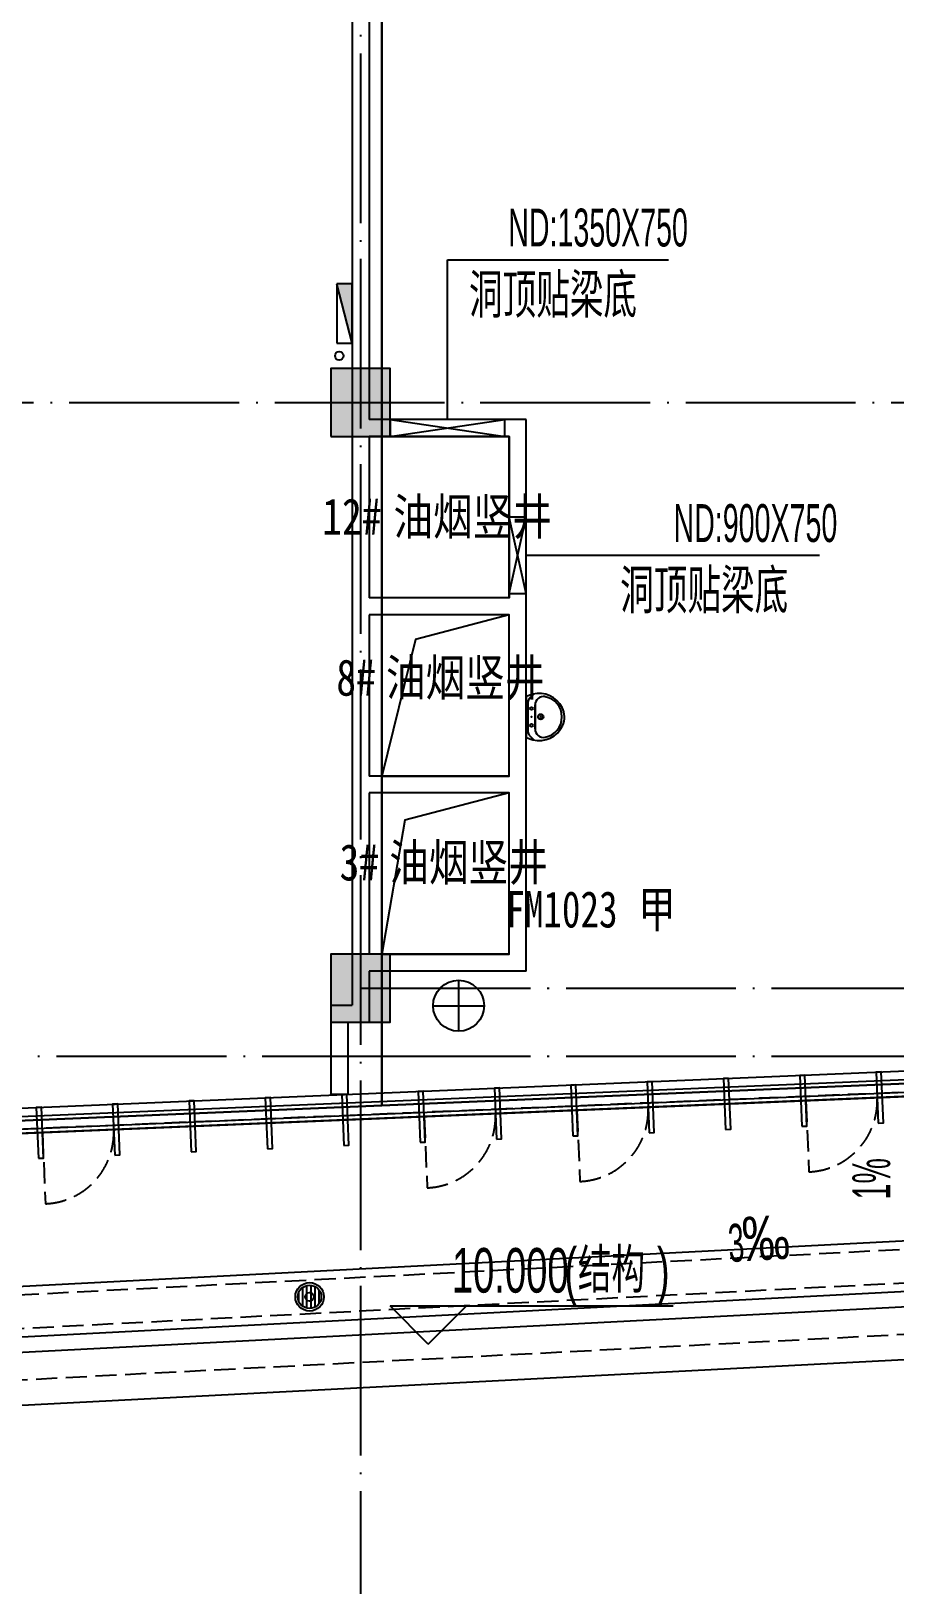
# Model space of a CAD drawing. Extents: x -409435 to 356702, y -107829 to 330904.
# Drawn here: x 55520 to 65694, y 171969 to 190277 of the extents above; entities that cross this region are included whole.
import ezdxf
from ezdxf.xclip import XClip

# ---------------------------------------------------------------- set-up
doc = ezdxf.new("R2010")
doc.units = 0
doc.header["$LTSCALE"] = 1000
doc.header["$MEASUREMENT"] = 0
doc.header["$XCLIPFRAME"] = 0
for name, pattern in [('104-14# 核心筒$0$DOTE', [2.42, 2, -0.2, 0.02, -0.2]), ('14#楼幕墙$0$DASH', [0.35, 0.25, -0.1]), ('X-104 14#平面$0$$0$DASH', [0.35, 0.25, -0.1]), ('X-104 14#平面$0$DASH', [0.35, 0.25, -0.1])]:
    doc.linetypes.add(name, pattern=pattern)
for name, color, linetype in [('01-标注_符号', 200, 'Continuous'), ('02-TEXT_标注', 130, 'Continuous'), ('104-14# 核心筒$0$A-C_玻璃幕墙', 140, 'Continuous'), ('104-14# 核心筒$0$A_AXIS-轴线', 36, '104-14# 核心筒$0$DOTE'), ('104-14# 核心筒$0$A_STR-砼柱', 51, 'Continuous'), ('14#楼幕墙$0$A-C_玻璃幕墙', 140, 'Continuous'), ('14#楼幕墙$0$A-C_窗', 140, 'Continuous'), ('PUB_HATCH', 8, 'Continuous'), ('X-104 14#平面$0$01-标注_标高', 200, 'Continuous'), ('X-104 14#平面$0$02-TEXT_标注', 130, 'Continuous'), ('X-104 14#平面$0$A-C_玻璃幕墙', 140, 'Continuous'), ('X-104 14#平面$0$A-I_卫-洁具', 241, 'Continuous'), ('X-104 14#平面$0$A-O_分水线', 127, 'Continuous'), ('X-104 14#平面$0$A-O_屋面', 201, 'Continuous'), ('X-104 14#平面$0$A-O_散水', 134, 'Continuous'), ('X-104 14#平面$0$A-TECH_暖通', 6, 'Continuous'), ('X-104 14#平面$0$A-TECH_水', 3, 'Continuous'), ('X-104 14#平面$0$A-TECH_结构', 21, 'Continuous'), ('X-104 14#平面$0$A_STR-砌块墙', 121, 'Continuous'), ('X-104 14#平面$0$DOOR_FIRE_TEXT', 7, 'Continuous'), ('X-104 14#平面$0$DUCT-新风管立管', 3, 'Continuous'), ('建-标注-文本', 254, 'Continuous'), ('建-标注-索引', 75, 'Continuous')]:
    doc.layers.add(name, color=color, linetype=linetype)
doc.layers.add('X-104 14#平面$0$000套内', color=226, linetype='Continuous', lineweight=30, plot=False)
doc.styles.add('_TCH_DIM', font='ros.shx', dxfattribs={"width": 0.8, "height": 2, "bigfont": 'jd.shx'})
doc.styles.add('X-104 14#平面$0$_TCH_DIM', font='ros.shx', dxfattribs={"width": 0.8, "bigfont": 'jd.shx'})
doc.styles.add('X-104 14#平面$0$_TCH_WINDOW', font='STXIHEI_0.TTF', dxfattribs={"width": 0.75, "height": 3.5})
doc.styles.add('X-104 14#平面$0$Standard', font='STXIHEI_0.TTF', dxfattribs={"width": 0.8})

# ---------------------------------------------------------------- blocks, each defined once
blk = doc.blocks.new('14#楼幕墙$0$A$C103B1A8E')
blk.add_lwpolyline([(0, 0), (60, 0), (60, 600), (0, 600)], close=True)
blk = doc.blocks.new('14#楼幕墙$0$A$C140B3602')
at = {"rotation": 1.399614201771549}
for p in [(41852, -2792), (42752, -2770), (43652, -2748), (44551, -2726), (45451, -2704), (46351, -2682), (47250, -2660), (48150, -2638), (38253, -2880), (39153, -2858), (40053, -2836), (40952, -2814)]:
    blk.add_blockref('14#楼幕墙$0$A$C103B1A8E', p, dxfattribs=at)
blk = doc.blocks.new('14#楼幕墙$0$A$C2CD63A88')
at = {"linetype": '14#楼幕墙$0$DASH'}
blk.add_lwpolyline([(0, 670), (0, -170)], dxfattribs=at)
blk.add_arc((0, 670), 840, 270, 0, dxfattribs=at)
blk = doc.blocks.new('14#楼幕墙')
at = {"layer": '14#楼幕墙$0$A-C_玻璃幕墙'}
for p, q in [((53300, 177501), (73626, 178352)), ((53176, 177395), (73570, 178250)), ((52927, 177185), (74538, 178090)), ((52989, 177237), (73576, 178100))]:
    blk.add_line(p, q, dxfattribs=at)
blk.add_lwpolyline([(120742, 216995), (99427, 222925), (92266, 197155), (62308, 195791), (62738, 196820), (22065, 195795), (17309, 179208), (53491, 179840), (52927, 177185), (83500, 178466), (82418, 175654), (109062, 173768), (119297, 188914), (117563, 189300)], close=True, dxfattribs=at)
at = {"layer": '14#楼幕墙$0$A-C_玻璃幕墙', "rotation": 1.000000000000248}
blk.add_blockref('14#楼幕墙$0$A$C140B3602', (17309, 179208), dxfattribs=at)
at = {"layer": '14#楼幕墙$0$A-C_窗', "rotation": 2.399614202265723}
for p in [(61977, 176893), (64674, 177006), (60178, 176818), (55682, 176630)]:
    blk.add_blockref('14#楼幕墙$0$A$C2CD63A88', p, dxfattribs=at)
blk = doc.blocks.new('_FZH')
blk.add_lwpolyline([(-0.5, -0.5), (0.5, -0.5), (0.5, 0.5), (-0.5, 0.5)], close=True)
at = {"layer": 'PUB_HATCH'}
blk.add_solid([(-0.5, -0.5), (0.5, -0.5), (-0.5, 0.5), (0.5, 0.5)], dxfattribs=at)
blk = doc.blocks.new('104-14# 核心筒')
at = {"layer": '104-14# 核心筒$0$A-C_玻璃幕墙'}
blk.add_lwpolyline([(82417.6, 175653.6), (83499.8, 178465.9), (52926.6, 177184.7), (53491, 179839.8), (17309.3, 179208.2), (22065.4, 195794.6), (62738.3, 196820), (62307.5, 195791.2), (92265.6, 197155.1), (99426.9, 222925), (120741.8, 216994.6), (117562.9, 189300.5), (119297.3, 188914.5), (109062.3, 173767.9), (82417.6, 175653.6)], dxfattribs=at)
at = {"layer": '104-14# 核心筒$0$A_AXIS-轴线'}
for p, q in [((59400, 228733.6), (59400, 169654.9)), ((-9370.1, 185900), (120259.9, 185900)), ((59400, 179000), (120259.9, 179000)), ((-9520, 178200), (59400, 178200)), ((59400, 178200), (120259.9, 178200))]:
    blk.add_line(p, q, dxfattribs=at)
at = {"layer": '104-14# 核心筒$0$A_STR-砼柱', "xscale": 700, "yscale": 800, "zscale": 800}
for p in [(59400, 185900), (59400, 179000)]:
    blk.add_blockref('_FZH', p, dxfattribs=at)
blk = doc.blocks.new('X-104 14#平面$0$rqg')
at = {"color": 3}
for p, q in [((0, 300), (0, -300)), ((-300, 0), (300, 0))]:
    blk.add_line(p, q, dxfattribs=at)
blk.add_circle((0, 0), 300, dxfattribs=at)
blk = doc.blocks.new('X-104 14#平面$0$ydl')
h = blk.add_hatch()
h.set_pattern_fill('ANSI31', color=8, scale=30, angle=45)
h.set_pattern_definition([(90, (0, 0), (-47.625, 1e-14), [])])
edge = h.paths.add_edge_path()
edge.add_arc((0, 0), 138, 0, 360)
for radius in [168, 138]:
    blk.add_circle((0, 0), radius)
blk = doc.blocks.new('X-104 14#平面$0$ydlzh')
at = {"layer": 'X-104 14#平面$0$A-O_分水线'}
blk.add_blockref('X-104 14#平面$0$ydl', (-32070, -30415), dxfattribs=at)
blk = doc.blocks.new('X-104 14#平面$0$$TwtSys$00000434')
for p, q in [((-0.5, 0.5), (-0.5, -0.5)), ((-0.5, -0.5), (0.5, 0.5)), ((0.5, 0.5), (-0.5, 0.5)), ((0.5, -0.5), (0.5, 0.5)), ((-0.5, -0.5), (0.5, -0.5))]:
    blk.add_line(p, q)
blk.add_solid([(0.5, -0.5), (0.5, 0.5), (-0.5, -0.5)])
blk = doc.blocks.new('X-104 14#平面$0$A$C324F6C76')
at = {"layer": 'X-104 14#平面$0$A-TECH_水'}
blk.add_circle((-56750, 186450), 50, dxfattribs=at)
at = {"layer": 'X-104 14#平面$0$A-TECH_水', "xscale": -700, "yscale": -180, "zscale": 700, "rotation": 269.9999999999959}
blk.add_blockref('X-104 14#平面$0$$TwtSys$00000434', (-56690, 186950), dxfattribs=at)
blk = doc.blocks.new('*U432')
blk.add_lwpolyline([(200, 0), (200, 1350), (0, 1350), (0, 0), (200, 0), (0, 1350), (0, 0), (200, 1350)])
blk = doc.blocks.new('*U422')
blk.add_lwpolyline([(200, 0), (200, 900), (0, 900), (0, 0), (200, 0), (0, 900), (0, 0), (200, 900)])
blk = doc.blocks.new('X-104 14#平面$0$sdfjladfiididid')
at = {"layer": 'X-104 14#平面$0$A-TECH_暖通', "rotation": 270}
blk.add_blockref('*U432', (59750, 185700), dxfattribs=at)
at = {"layer": 'X-104 14#平面$0$A-TECH_暖通'}
blk.add_blockref('*U422', (61150, 183650), dxfattribs=at)
blk = doc.blocks.new('X-104 14#平面$0$$lvtry$00000178')
at = {"color": 0}
for p, q in [((-238, 0), (238, 0)), ((-214, -36), (-272, -91)), ((-180, -23), (180, -23)), ((-142, -105), (140, -105)), ((140, -105), (-142, -105)), ((216, -37), (268, -91))]:
    blk.add_line(p, q, dxfattribs=at)
blk.add_lwpolyline([(-104, -430, 0.224698), (110, -425, 0.348046), (269, -79), (239, 0), (-241, 0), (-271, -79, 0.356844)], format="xyb", close=True, dxfattribs=at)
for centre, radius in [((-100, -65), 16.3), ((1, -172), 31.6), ((100, -65), 16.3)]:
    blk.add_circle(centre, radius, dxfattribs=at)
at = {"color": 0, "lineweight": 13}
blk.add_circle((1, -172), 23, dxfattribs=at)
at = {"color": 0}
for centre, radius, start, end in [((-142, -205), 100, 90, 190.5602), ((-180, -73), 50, 90, 133.181), ((140, -205), 100, 349.4398, 90), ((180, -73), 50, 44.5607, 90), ((-1, -179), 243, 190.5602, 349.4398)]:
    blk.add_arc(centre, radius, start, end, dxfattribs=at)
for p in [(0, -65), (1, -172)]:
    blk.add_point(p, dxfattribs=at)
blk = doc.blocks.new('X-104 14#平面')
blk.add_lwpolyline([(59650, 185500), (61150, 185500), (61150, 183600), (59650, 183600)], close=True)
blk.add_circle((58800, 175363.4), 50)
at = {"layer": 'X-104 14#平面$0$000套内'}
for points in [[(84300, 196642.3), (84300, 186000), (92650, 186000), (92650, 186150), (114074.1, 186150), (115950, 188926.2), (115950, 189200), (117249.4, 189200), (117398.5, 189183.4), (119049.6, 188815.9), (108986.5, 173923.7), (82630.4, 175788.9), (83721.9, 178625.3), (59650, 177616.6), (59650, 196592.1), (62510.5, 196664.2), (62077.6, 195630.6)], [(59650, 177616.6), (53113.6, 177342.7), (53676.9, 179993), (17509.3, 179361.7), (21061.6, 191750), (22050, 191750), (22050, 186000), (23450, 186000), (23450, 184600), (29250, 184600), (29250, 186000), (33800, 186000), (33800, 192000), (41300, 192000), (41300, 196129.5), (59650, 196592.1)]]:
    blk.add_lwpolyline(points, close=True, dxfattribs=at)
at = {"layer": 'X-104 14#平面$0$01-标注_标高'}
for p, q in [((60198.3, 174806), (59748.3, 175256)), ((59748.3, 175256), (63083, 175256)), ((60198.3, 174806), (60648.3, 175256))]:
    blk.add_line(p, q, dxfattribs=at)
at = {"layer": 'X-104 14#平面$0$A-C_玻璃幕墙'}
blk.add_lwpolyline([(82417.6, 175653.6), (83499.8, 178465.9), (52926.6, 177184.7), (53491, 179839.8), (17309.3, 179208.2), (22065.4, 195794.6), (62738.3, 196820), (62307.5, 195791.2), (92265.6, 197155.1), (99426.9, 222925), (120741.8, 216994.6), (117562.9, 189300.5), (119297.3, 188914.5), (109062.3, 173767.9), (82417.6, 175653.6)], dxfattribs=at)
at = {"layer": 'X-104 14#平面$0$A-O_屋面', "ltscale": 5}
blk.add_line((39845.1, 173283.6), (83828.3, 175553.8), dxfattribs=at)
blk.add_lwpolyline([(82593.5, 176110.9), (40577.8, 173942.2), (40909.8, 176027.4), (-5236.8, 174012.6), (-2256.1, 188036.1)], dxfattribs=at)
at = {"layer": 'X-104 14#平面$0$A-O_散水'}
blk.add_lwpolyline([(-5012.4, 174202.6), (-2140.5, 187714.1), (6281.8, 185923.8), (9040, 198900), (22435.7, 198900), (15786.4, 175711.3), (41830.4, 176848.4), (41499.5, 174770.9), (82900.2, 176907.7), (82664.3, 176294.7), (40790.5, 174133.5), (41122.2, 176216.9)], close=True, dxfattribs=at)
at = {"layer": 'X-104 14#平面$0$A-O_散水', "linetype": 'X-104 14#平面$0$DASH'}
blk.add_lwpolyline([(-4887.8, 174308.1), (-2063.5, 187595.5), (6358.8, 185805.2), (9121, 198800), (22303, 198800), (15652, 175605.3), (41712.4, 176743.1), (41381.4, 174664.6), (82860.9, 176805.6), (82703.6, 176396.9), (40908.7, 174239.7), (41240.3, 176322.1)], close=True, dxfattribs=at)
at = {"layer": 'X-104 14#平面$0$A-TECH_结构', "linetype": 'X-104 14#平面$0$$0$DASH'}
blk.add_lwpolyline([(108910.7, 174079.4), (118802, 188717.3), (117234.1, 189066.3), (120414.6, 216774.3), (99635.6, 222555.6), (95312.9, 207000.2), (89162.1, 208711.5), (77269.5, 199400), (8635.1, 199400), (5919.8, 186625.4), (-2502.5, 188415.7), (-5635.8, 173674.9), (40532.1, 175690.6), (40199.6, 173602.3), (83848.5, 175853.1)], close=True, dxfattribs=at)
blk.add_lwpolyline([(82521.6, 175784.7), (83573.8, 178519), (52988.9, 177237.3), (53553, 179890.9), (17376, 179259.4), (22103.3, 195745.6), (62662.4, 196768.1), (62230.9, 195737.7), (92304.1, 197106.8), (95072, 207067.2)], dxfattribs=at)
at = {"layer": 'X-104 14#平面$0$A_STR-砌块墙'}
for p, q in [((59300, 195200), (59300, 185600)), ((59500, 195100), (59500, 185700)), ((61350, 185700), (59500, 185700)), ((61350, 183500), (61350, 185700)), ((59300, 185600), (59300, 183500)), ((61150, 185500), (59500, 185500)), ((59500, 185500), (59500, 183600)), ((61150, 183600), (61150, 185500)), ((59300, 183500), (59300, 181400)), ((61150, 183600), (59500, 183600)), ((61350, 181400), (61350, 183500)), ((61150, 183400), (59500, 183400)), ((59500, 183400), (59500, 181500)), ((61150, 181500), (61150, 183400)), ((61150, 181500), (59500, 181500)), ((59300, 181400), (59300, 179300)), ((61150, 181300), (59500, 181300)), ((59500, 181300), (59500, 179400)), ((61150, 179400), (61150, 181300)), ((61350, 179200), (61350, 181400)), ((59300, 179300), (59300, 178800)), ((61150, 179400), (59500, 179400)), ((59500, 179200), (59500, 178600)), ((61350, 179200), (59500, 179200)), ((59050, 178800), (59300, 178800)), ((59050, 178800), (59050, 177745.7)), ((59250, 178600), (59500, 178600)), ((59250, 178600), (59250, 177745.7)), ((59250, 177745.7), (59050, 177745.7))]:
    blk.add_line(p, q, dxfattribs=at)
at = {"layer": 'X-104 14#平面$0$DUCT-新风管立管'}
for points in [[(61150, 183400), (59650, 183400), (59650, 181500), (61150, 181500), (61150, 183400), (60049.4, 183110.1), (59650, 181500)], [(61150, 181300), (59650, 181300), (59650, 179400), (61150, 179400), (61150, 181300), (59921.7, 180978), (59650, 179400)]]:
    blk.add_lwpolyline(points, dxfattribs=at)
ref = blk.add_blockref('104-14# 核心筒', (0, 0))
XClip(ref).set_block_clipping_path([(-38664.3623821461, -25500), (139216.5485069363, 330900)])
for name, p in [('X-104 14#平面$0$A$C324F6C76', (115900, 0)), ('14#楼幕墙', (0, 0)), ('X-104 14#平面$0$sdfjladfiididid', (0, 0)), ('X-104 14#平面$0$ydlzh', (90870.4, 205778.6))]:
    blk.add_blockref(name, p)
at = {"layer": 'Defpoints'}
blk.add_blockref('X-104 14#平面$0$rqg', (60554.9, 178793.4), dxfattribs=at)
at = {"layer": 'X-104 14#平面$0$A-I_卫-洁具', "rotation": 89.99999999999928}
blk.add_blockref('X-104 14#平面$0$$lvtry$00000178', (61350, 182196.6), dxfattribs=at)
at = {"layer": 'X-104 14#平面$0$02-TEXT_标注'}
for s, height, style, width, p in [('12#', 428.14, 'X-104 14#平面$0$Standard', 0.8, (58948.9, 184342.7)), ('油烟竖井', 428.14, 'X-104 14#平面$0$Standard', 0.8, (59787.1, 184342.7)), ('油烟竖井', 428.14, 'X-104 14#平面$0$Standard', 0.8, (59699, 182446.4)), ('8#', 428.14, 'X-104 14#平面$0$Standard', 0.8, (59114.9, 182446.4)), ('油烟竖井', 428.14, 'X-104 14#平面$0$Standard', 0.8, (59737.8, 180268.9)), ('3#', 428.14, 'X-104 14#平面$0$Standard', 0.8, (59153.7, 180268.9)), ('10.000', 525, 'X-104 14#平面$0$_TCH_DIM', 0.64, (60476.3, 175413.5)), ('(', 525, 'X-104 14#平面$0$_TCH_DIM', 0.64, (61802.5, 175413.5)), ('结构', 520.93, 'X-104 14#平面$0$_TCH_DIM', 0.8, (61959.3, 175413.5)), (')', 525, 'X-104 14#平面$0$_TCH_DIM', 0.64, (62890.5, 175413.5))]:
    blk.add_text(s, height=height, dxfattribs=dict(at, style=style, width=width)).set_placement(p)
at = {"layer": 'X-104 14#平面$0$DOOR_FIRE_TEXT', "style": 'X-104 14#平面$0$_TCH_WINDOW', "width": 0.75}
for s, height, p in [('甲', 428.1, (62672.6, 179715.3)), ('FM1023', 428.14, (61116.6, 179715.3))]:
    blk.add_text(s, height=height, dxfattribs=at).set_placement(p)
blk = doc.blocks.new('sjdfadsfiididdi')
at = {"layer": '建-标注-索引'}
for p, q in [((60425, 185700), (60425, 187581)), ((60425, 187581), (63027, 187581)), ((61350, 184100), (62272, 184100)), ((62272, 184100), (64806, 184100))]:
    blk.add_line(p, q, dxfattribs=at)
at = {"layer": '建-标注-文本', "style": '_TCH_DIM'}
for s, height, width, p in [('ND:1350X750', 446.25, 0.564706, (61139, 187739)), ('洞顶贴梁底', 520.9, 0.8, (60678, 186899)), ('ND:900X750', 446.2, 0.564706, (63086, 184257)), ('洞顶贴梁底', 520.9, 0.8, (62458, 183417))]:
    blk.add_text(s, height=height, dxfattribs=dict(at, width=width)).set_placement(p)

msp = doc.modelspace()

# ---------------------------------------------------------------- linework, layer by layer
at = {"layer": '01-标注_符号'}
msp.add_lwpolyline([(64477.9, 175655.8, 0, 0, 0), (63959.4, 175627.1, 120, 0, 0), (63510.1, 175602.3, 0, 0, 0)], format="xyseb", dxfattribs=at)

# ---------------------------------------------------------------- block references
for name in ['X-104 14#平面', 'sjdfadsfiididdi']:
    msp.add_blockref(name, (0, 0))

# ---------------------------------------------------------------- texts
at = {"layer": '02-TEXT_标注', "style": '_TCH_DIM'}
for s, height, rotation, width, p in [('1%%%', 446.25, 90, 0.564706, (65638.4, 176511.2)), ('‰', 520.9, 3.16883, 0.8, (63909.9, 175782.1)), ('3', 446.2, 3.16883, 0.564706, (63742.1, 175772.8))]:
    msp.add_text(s, height=height, rotation=rotation, dxfattribs=dict(at, width=width)).set_placement(p)

doc.saveas('drawing.dxf')
